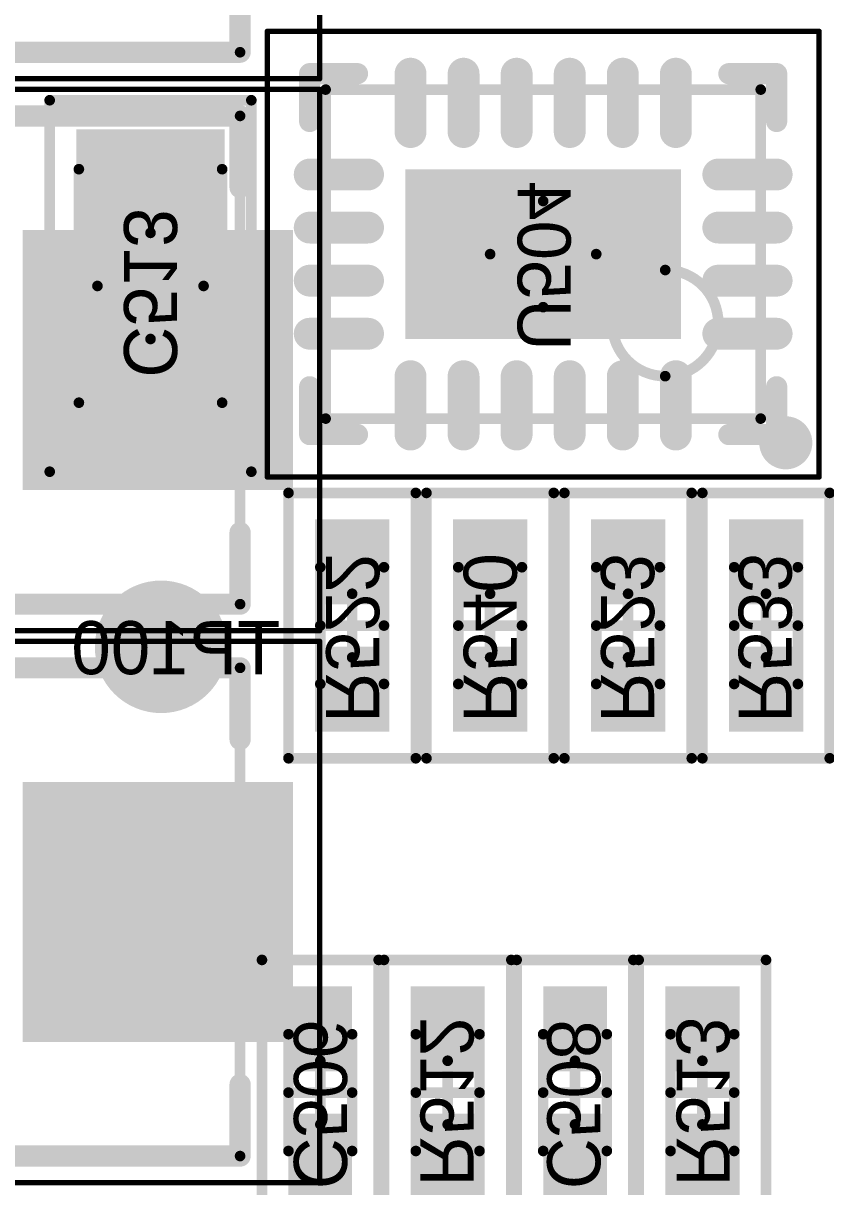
# Model space of a CAD drawing. Header units: millimetres. Extents: x 33.3 to 111.9, y 29.8 to 74.8.
# Drawn here: x 100.17 to 107.73, y 53.31 to 64.27 of the extents above; entities that cross this region are included whole.
import ezdxf

# ---------------------------------------------------------------- set-up
doc = ezdxf.new("R2010")
doc.units = ezdxf.units.MM
for name, color, linetype in [('BottomLayer', 5, 'Continuous'), ('BottomOverlay', 54, 'Continuous'), ('BottomPaste', 16, 'Continuous'), ('Mechanical13', 56, 'Continuous'), ('Mechanical14', 56, 'Continuous'), ('Mechanical15', 56, 'Continuous'), ('Mechanical16', 56, 'Continuous'), ('Mechanical17', 56, 'Continuous'), ('TopLayer', 1, 'Continuous'), ('TopOverlay', 2, 'Continuous'), ('TopPaste', 8, 'Continuous')]:
    doc.layers.add(name, color=color, linetype=linetype)

# ---------------------------------------------------------------- blocks, each defined once
blk = doc.blocks.new('QFN50P300X400X80_HS_21N_B_12')
at = {"layer": 'BottomLayer', "const_width": 0.3}
for points in [[(-0.75, 2.2), (-0.75, 1.65)], [(-0.25, 2.2), (-0.25, 1.65)], [(0.25, 2.2), (0.25, 1.65)], [(0.75, 2.2), (0.75, 1.65)], [(-1.15, 1.25), (-1.7, 1.25)], [(1.7, 1.25), (1.15, 1.25)], [(-1.15, 0.75), (-1.7, 0.75)], [(1.7, 0.75), (1.15, 0.75)], [(-1.15, 0.25), (-1.7, 0.25)], [(1.7, 0.25), (1.15, 0.25)], [(-1.15, -0.25), (-1.7, -0.25)], [(1.7, -0.25), (1.15, -0.25)], [(-1.15, -0.75), (-1.7, -0.75)], [(1.7, -0.75), (1.15, -0.75)], [(-1.15, -1.25), (-1.7, -1.25)], [(1.7, -1.25), (1.15, -1.25)], [(-0.75, -1.65), (-0.75, -2.2)], [(-0.25, -1.65), (-0.25, -2.2)], [(0.25, -1.65), (0.25, -2.2)], [(0.75, -1.65), (0.75, -2.2)]]:
    blk.add_lwpolyline(points, dxfattribs=at)
at = {"layer": 'BottomLayer', "const_width": 0.15}
for points in [[(-0.825, 2.2, 1), (-0.675, 2.2, 1)], [(-0.325, 2.2, 1), (-0.175, 2.2, 1)], [(0.175, 2.2, 1), (0.325, 2.2, 1)], [(0.675, 2.2, 1), (0.825, 2.2, 1)], [(-0.825, 1.65, 1), (-0.675, 1.65, 1)], [(-0.325, 1.65, 1), (-0.175, 1.65, 1)], [(0.175, 1.65, 1), (0.325, 1.65, 1)], [(0.675, 1.65, 1), (0.825, 1.65, 1)], [(-1.775, 1.25, 1), (-1.625, 1.25, 1)], [(-1.225, 1.25, 1), (-1.075, 1.25, 1)], [(1.075, 1.25, 1), (1.225, 1.25, 1)], [(1.625, 1.25, 1), (1.775, 1.25, 1)], [(-1.775, 0.75, 1), (-1.625, 0.75, 1)], [(-1.225, 0.75, 1), (-1.075, 0.75, 1)], [(1.075, 0.75, 1), (1.225, 0.75, 1)], [(1.625, 0.75, 1), (1.775, 0.75, 1)], [(-1.775, 0.25, 1), (-1.625, 0.25, 1)], [(-1.225, 0.25, 1), (-1.075, 0.25, 1)], [(1.075, 0.25, 1), (1.225, 0.25, 1)], [(1.625, 0.25, 1), (1.775, 0.25, 1)], [(-1.775, -0.25, 1), (-1.625, -0.25, 1)], [(-1.225, -0.25, 1), (-1.075, -0.25, 1)], [(1.075, -0.25, 1), (1.225, -0.25, 1)], [(1.625, -0.25, 1), (1.775, -0.25, 1)], [(-1.775, -0.75, 1), (-1.625, -0.75, 1)], [(-1.225, -0.75, 1), (-1.075, -0.75, 1)], [(1.075, -0.75, 1), (1.225, -0.75, 1)], [(1.625, -0.75, 1), (1.775, -0.75, 1)], [(-1.775, -1.25, 1), (-1.625, -1.25, 1)], [(-1.225, -1.25, 1), (-1.075, -1.25, 1)], [(1.075, -1.25, 1), (1.225, -1.25, 1)], [(1.625, -1.25, 1), (1.775, -1.25, 1)], [(-0.825, -1.65, 1), (-0.675, -1.65, 1)], [(-0.325, -1.65, 1), (-0.175, -1.65, 1)], [(0.175, -1.65, 1), (0.325, -1.65, 1)], [(0.675, -1.65, 1), (0.825, -1.65, 1)], [(-0.825, -2.2, 1), (-0.675, -2.2, 1)], [(-0.325, -2.2, 1), (-0.175, -2.2, 1)], [(0.175, -2.2, 1), (0.325, -2.2, 1)], [(0.675, -2.2, 1), (0.825, -2.2, 1)]]:
    blk.add_lwpolyline(points, format="xyb", close=True, dxfattribs=at)
at = {"layer": 'BottomLayer'}
blk.add_solid([(-0.8, -1.3), (0.8, -1.3), (-0.8, 1.3), (0.8, 1.3)], dxfattribs=at)
at = {"layer": 'BottomOverlay', "const_width": 0.2}
for points in [[(-1.7, 2.2), (-1.7, 1.75)], [(-1.7, 2.2), (-1.25, 2.2)], [(1.25, 2.2), (1.7, 2.2)], [(1.7, 2.2), (1.7, 1.75)], [(-1.7, -1.75), (-1.7, -2.2)], [(1.7, -1.75), (1.7, -2.2)], [(-1.7, -2.2), (-1.25, -2.2)], [(1.25, -2.2), (1.7, -2.2)]]:
    blk.add_lwpolyline(points, dxfattribs=at)
at = {"layer": 'BottomOverlay'}
for points, const_width in [([(-1.75, 2.2, 1), (-1.65, 2.2, 1)], 0.1), ([(-1.75, 2.2, 1), (-1.65, 2.2, 1)], 0.1), ([(-1.3, 2.2, 1), (-1.2, 2.2, 1)], 0.1), ([(1.2, 2.2, 1), (1.3, 2.2, 1)], 0.1), ([(1.65, 2.2, 1), (1.75, 2.2, 1)], 0.1), ([(1.65, 2.2, 1), (1.75, 2.2, 1)], 0.1), ([(-1.75, 1.75, 1), (-1.65, 1.75, 1)], 0.1), ([(1.65, 1.75, 1), (1.75, 1.75, 1)], 0.1), ([(-1.75, -1.75, 1), (-1.65, -1.75, 1)], 0.1), ([(1.65, -1.75, 1), (1.75, -1.75, 1)], 0.1), ([(-1.653, -2.286, 1), (-1.903, -2.286, 1)], 0.25), ([(-1.966, -2.286, 1), (-1.841, -2.286, 1)], 0.125), ([(-1.75, -2.2, 1), (-1.65, -2.2, 1)], 0.1), ([(-1.75, -2.2, 1), (-1.65, -2.2, 1)], 0.1), ([(-1.715, -2.286, 1), (-1.59, -2.286, 1)], 0.125), ([(-1.3, -2.2, 1), (-1.2, -2.2, 1)], 0.1), ([(1.2, -2.2, 1), (1.3, -2.2, 1)], 0.1), ([(1.65, -2.2, 1), (1.75, -2.2, 1)], 0.1), ([(1.65, -2.2, 1), (1.75, -2.2, 1)], 0.1)]:
    blk.add_lwpolyline(points, format="xyb", close=True, dxfattribs=dict(at, const_width=const_width))
at = {"layer": 'BottomPaste', "const_width": 0.3}
for points in [[(-0.75, 2.2), (-0.75, 1.65)], [(-0.25, 2.2), (-0.25, 1.65)], [(0.25, 2.2), (0.25, 1.65)], [(0.75, 2.2), (0.75, 1.65)], [(-1.15, 1.25), (-1.7, 1.25)], [(1.7, 1.25), (1.15, 1.25)], [(-1.15, 0.75), (-1.7, 0.75)], [(1.7, 0.75), (1.15, 0.75)], [(-1.15, 0.25), (-1.7, 0.25)], [(1.7, 0.25), (1.15, 0.25)], [(-1.15, -0.25), (-1.7, -0.25)], [(1.7, -0.25), (1.15, -0.25)], [(-1.15, -0.75), (-1.7, -0.75)], [(1.7, -0.75), (1.15, -0.75)], [(-1.15, -1.25), (-1.7, -1.25)], [(1.7, -1.25), (1.15, -1.25)], [(-0.75, -1.65), (-0.75, -2.2)], [(-0.25, -1.65), (-0.25, -2.2)], [(0.25, -1.65), (0.25, -2.2)], [(0.75, -1.65), (0.75, -2.2)]]:
    blk.add_lwpolyline(points, dxfattribs=at)
at = {"layer": 'BottomPaste', "const_width": 0.15}
for points in [[(-0.825, 2.2, 1), (-0.675, 2.2, 1)], [(-0.325, 2.2, 1), (-0.175, 2.2, 1)], [(0.175, 2.2, 1), (0.325, 2.2, 1)], [(0.675, 2.2, 1), (0.825, 2.2, 1)], [(-0.825, 1.65, 1), (-0.675, 1.65, 1)], [(-0.325, 1.65, 1), (-0.175, 1.65, 1)], [(0.175, 1.65, 1), (0.325, 1.65, 1)], [(0.675, 1.65, 1), (0.825, 1.65, 1)], [(-1.775, 1.25, 1), (-1.625, 1.25, 1)], [(-1.225, 1.25, 1), (-1.075, 1.25, 1)], [(1.075, 1.25, 1), (1.225, 1.25, 1)], [(1.625, 1.25, 1), (1.775, 1.25, 1)], [(-1.775, 0.75, 1), (-1.625, 0.75, 1)], [(-1.225, 0.75, 1), (-1.075, 0.75, 1)], [(1.075, 0.75, 1), (1.225, 0.75, 1)], [(1.625, 0.75, 1), (1.775, 0.75, 1)], [(-1.775, 0.25, 1), (-1.625, 0.25, 1)], [(-1.225, 0.25, 1), (-1.075, 0.25, 1)], [(1.075, 0.25, 1), (1.225, 0.25, 1)], [(1.625, 0.25, 1), (1.775, 0.25, 1)], [(-1.775, -0.25, 1), (-1.625, -0.25, 1)], [(-1.225, -0.25, 1), (-1.075, -0.25, 1)], [(1.075, -0.25, 1), (1.225, -0.25, 1)], [(1.625, -0.25, 1), (1.775, -0.25, 1)], [(-1.775, -0.75, 1), (-1.625, -0.75, 1)], [(-1.225, -0.75, 1), (-1.075, -0.75, 1)], [(1.075, -0.75, 1), (1.225, -0.75, 1)], [(1.625, -0.75, 1), (1.775, -0.75, 1)], [(-1.775, -1.25, 1), (-1.625, -1.25, 1)], [(-1.225, -1.25, 1), (-1.075, -1.25, 1)], [(1.075, -1.25, 1), (1.225, -1.25, 1)], [(1.625, -1.25, 1), (1.775, -1.25, 1)], [(-0.825, -1.65, 1), (-0.675, -1.65, 1)], [(-0.325, -1.65, 1), (-0.175, -1.65, 1)], [(0.175, -1.65, 1), (0.325, -1.65, 1)], [(0.675, -1.65, 1), (0.825, -1.65, 1)], [(-0.825, -2.2, 1), (-0.675, -2.2, 1)], [(-0.325, -2.2, 1), (-0.175, -2.2, 1)], [(0.175, -2.2, 1), (0.325, -2.2, 1)], [(0.675, -2.2, 1), (0.825, -2.2, 1)]]:
    blk.add_lwpolyline(points, format="xyb", close=True, dxfattribs=at)
at = {"layer": 'BottomPaste'}
blk.add_solid([(-0.8, -1.3), (0.8, -1.3), (-0.8, 1.3), (0.8, 1.3)], dxfattribs=at)
at = {"layer": 'Mechanical14', "const_width": 0.1}
for points in [[(-1.55, 2.05), (-1.55, -2.05)], [(-1.55, 2.05), (1.55, 2.05)], [(1.55, 2.05), (1.55, -2.05)], [(-1.55, -2.05), (1.55, -2.05)]]:
    blk.add_lwpolyline(points, dxfattribs=at)
at = {"layer": 'Mechanical14'}
for points, const_width in [([(-1.575, 2.05, 1), (-1.525, 2.05, 1)], 0.05), ([(-1.575, 2.05, 1), (-1.525, 2.05, 1)], 0.05), ([(1.525, 2.05, 1), (1.575, 2.05, 1)], 0.05), ([(1.525, 2.05, 1), (1.575, 2.05, 1)], 0.05), ([(-0.15, -1.15, 1), (-1.15, -1.15, 1)], 0.1), ([(-1.175, -1.15, 1), (-1.125, -1.15, 1)], 0.05), ([(-0.175, -1.15, 1), (-0.125, -1.15, 1)], 0.05), ([(-1.575, -2.05, 1), (-1.525, -2.05, 1)], 0.05), ([(-1.575, -2.05, 1), (-1.525, -2.05, 1)], 0.05), ([(1.525, -2.05, 1), (1.575, -2.05, 1)], 0.05), ([(1.525, -2.05, 1), (1.575, -2.05, 1)], 0.05)]:
    blk.add_lwpolyline(points, format="xyb", close=True, dxfattribs=dict(at, const_width=const_width))
at = {"layer": 'Mechanical16'}
for points, const_width in [([(-2.1, 2.6), (-2.1, -2.6)], 0.05), ([(-2.1, 2.6), (2.1, 2.6)], 0.05), ([(2.1, 2.6), (2.1, -2.6)], 0.05), ([(0, 0.5), (0, -0.5)], 0.1), ([(-0.5, 0), (0.5, 0)], 0.1), ([(-2.1, -2.6), (2.1, -2.6)], 0.05)]:
    blk.add_lwpolyline(points, dxfattribs=dict(at, const_width=const_width))
for points, const_width in [([(-2.113, 2.6, 1), (-2.088, 2.6, 1)], 0.025), ([(-2.113, 2.6, 1), (-2.088, 2.6, 1)], 0.025), ([(2.087, 2.6, 1), (2.112, 2.6, 1)], 0.025), ([(2.087, 2.6, 1), (2.112, 2.6, 1)], 0.025), ([(-0.025, 0.5, 1), (0.025, 0.5, 1)], 0.05), ([(-0.525, 0, 1), (-0.475, 0, 1)], 0.05), ([(0.475, 0, 1), (0.525, 0, 1)], 0.05), ([(-0.025, -0.5, 1), (0.025, -0.5, 1)], 0.05), ([(-2.113, -2.6, 1), (-2.088, -2.6, 1)], 0.025), ([(-2.113, -2.6, 1), (-2.088, -2.6, 1)], 0.025), ([(2.087, -2.6, 1), (2.112, -2.6, 1)], 0.025), ([(2.087, -2.6, 1), (2.112, -2.6, 1)], 0.025)]:
    blk.add_lwpolyline(points, format="xyb", close=True, dxfattribs=dict(at, const_width=const_width))
blk = doc.blocks.new('TP_1_25___TOP_B_42')
at = {"layer": 'BottomLayer', "const_width": 0.625}
blk.add_lwpolyline([(-0.312, 0, 1), (0.312, 0, 1)], format="xyb", close=True, dxfattribs=at)
at = {"layer": 'BottomPaste', "const_width": 0.625}
blk.add_lwpolyline([(-0.312, 0, 1), (0.312, 0, 1)], format="xyb", close=True, dxfattribs=at)
blk = doc.blocks.new('RESC0402_1005__N_B_89')
at = {"layer": 'BottomLayer'}
for points in [[(-1, 0.35), (-1, -0.35), (-0.2, 0.35), (-0.2, -0.35)], [(0.2, 0.35), (0.2, -0.35), (1, 0.35), (1, -0.35)]]:
    blk.add_solid(points, dxfattribs=at)
at = {"layer": 'BottomPaste'}
for points in [[(-1, 0.35), (-1, -0.35), (-0.2, 0.35), (-0.2, -0.35)], [(0.2, 0.35), (0.2, -0.35), (1, 0.35), (1, -0.35)]]:
    blk.add_solid(points, dxfattribs=at)
at = {"layer": 'Mechanical14', "const_width": 0.1}
for points in [[(-0.55, 0.3), (0.55, 0.3)], [(-0.55, 0.3), (-0.55, -0.3)], [(0.55, 0.3), (0.55, -0.3)], [(-0.55, -0.3), (0.55, -0.3)]]:
    blk.add_lwpolyline(points, dxfattribs=at)
at = {"layer": 'Mechanical14', "const_width": 0.05}
for points in [[(-0.575, 0.3, 1), (-0.525, 0.3, 1)], [(-0.575, 0.3, 1), (-0.525, 0.3, 1)], [(0.525, 0.3, 1), (0.575, 0.3, 1)], [(0.525, 0.3, 1), (0.575, 0.3, 1)], [(-0.575, -0.3, 1), (-0.525, -0.3, 1)], [(-0.575, -0.3, 1), (-0.525, -0.3, 1)], [(0.525, -0.3, 1), (0.575, -0.3, 1)], [(0.525, -0.3, 1), (0.575, -0.3, 1)]]:
    blk.add_lwpolyline(points, format="xyb", close=True, dxfattribs=at)
at = {"layer": 'Mechanical16', "const_width": 0.1}
for points in [[(-1.25, 0.6), (1.25, 0.6)], [(-1.25, 0.6), (-1.25, -0.6)], [(1.25, 0.6), (1.25, -0.6)], [(-1.25, -0.6), (1.25, -0.6)]]:
    blk.add_lwpolyline(points, dxfattribs=at)
at = {"layer": 'Mechanical16', "const_width": 0.05}
for points in [[(-1.275, 0.6, 1), (-1.225, 0.6, 1)], [(-1.275, 0.6, 1), (-1.225, 0.6, 1)], [(1.225, 0.6, 1), (1.275, 0.6, 1)], [(1.225, 0.6, 1), (1.275, 0.6, 1)], [(-1.275, -0.6, 1), (-1.225, -0.6, 1)], [(-1.275, -0.6, 1), (-1.225, -0.6, 1)], [(1.225, -0.6, 1), (1.275, -0.6, 1)], [(1.225, -0.6, 1), (1.275, -0.6, 1)]]:
    blk.add_lwpolyline(points, format="xyb", close=True, dxfattribs=at)
at = {"layer": 'Mechanical17', "const_width": 0.1}
for points in [[(0, 0.3), (0, -0.3)], [(-0.3, 0), (0.3, 0)]]:
    blk.add_lwpolyline(points, dxfattribs=at)
at = {"layer": 'Mechanical17', "const_width": 0.05}
for points in [[(-0.025, 0.3, 1), (0.025, 0.3, 1)], [(-0.325, 0, 1), (-0.275, 0, 1)], [(0.275, 0, 1), (0.325, 0, 1)], [(-0.025, -0.3, 1), (0.025, -0.3, 1)]]:
    blk.add_lwpolyline(points, format="xyb", close=True, dxfattribs=at)
blk = doc.blocks.new('RESC0402_1005__N_B_96')
at = {"layer": 'BottomLayer'}
for points in [[(-1, 0.35), (-1, -0.35), (-0.2, 0.35), (-0.2, -0.35)], [(0.2, 0.35), (0.2, -0.35), (1, 0.35), (1, -0.35)]]:
    blk.add_solid(points, dxfattribs=at)
at = {"layer": 'BottomPaste'}
for points in [[(-1, 0.35), (-1, -0.35), (-0.2, 0.35), (-0.2, -0.35)], [(0.2, 0.35), (0.2, -0.35), (1, 0.35), (1, -0.35)]]:
    blk.add_solid(points, dxfattribs=at)
at = {"layer": 'Mechanical14', "const_width": 0.1}
for points in [[(0.55, 0.3), (-0.55, 0.3)], [(-0.55, -0.3), (-0.55, 0.3)], [(0.55, -0.3), (0.55, 0.3)], [(0.55, -0.3), (-0.55, -0.3)]]:
    blk.add_lwpolyline(points, dxfattribs=at)
at = {"layer": 'Mechanical14', "const_width": 0.05}
for points in [[(-0.575, 0.3, 1), (-0.525, 0.3, 1)], [(-0.575, 0.3, 1), (-0.525, 0.3, 1)], [(0.525, 0.3, 1), (0.575, 0.3, 1)], [(0.525, 0.3, 1), (0.575, 0.3, 1)], [(-0.575, -0.3, 1), (-0.525, -0.3, 1)], [(-0.575, -0.3, 1), (-0.525, -0.3, 1)], [(0.525, -0.3, 1), (0.575, -0.3, 1)], [(0.525, -0.3, 1), (0.575, -0.3, 1)]]:
    blk.add_lwpolyline(points, format="xyb", close=True, dxfattribs=at)
at = {"layer": 'Mechanical16', "const_width": 0.1}
for points in [[(1.25, 0.6), (-1.25, 0.6)], [(-1.25, -0.6), (-1.25, 0.6)], [(1.25, -0.6), (1.25, 0.6)], [(1.25, -0.6), (-1.25, -0.6)]]:
    blk.add_lwpolyline(points, dxfattribs=at)
at = {"layer": 'Mechanical16', "const_width": 0.05}
for points in [[(-1.275, 0.6, 1), (-1.225, 0.6, 1)], [(-1.275, 0.6, 1), (-1.225, 0.6, 1)], [(1.225, 0.6, 1), (1.275, 0.6, 1)], [(1.225, 0.6, 1), (1.275, 0.6, 1)], [(-1.275, -0.6, 1), (-1.225, -0.6, 1)], [(-1.275, -0.6, 1), (-1.225, -0.6, 1)], [(1.225, -0.6, 1), (1.275, -0.6, 1)], [(1.225, -0.6, 1), (1.275, -0.6, 1)]]:
    blk.add_lwpolyline(points, format="xyb", close=True, dxfattribs=at)
at = {"layer": 'Mechanical17', "const_width": 0.1}
for points in [[(0, -0.3), (0, 0.3)], [(0.3, 0), (-0.3, 0)]]:
    blk.add_lwpolyline(points, dxfattribs=at)
at = {"layer": 'Mechanical17', "const_width": 0.05}
for points in [[(-0.025, 0.3, 1), (0.025, 0.3, 1)], [(-0.325, 0, 1), (-0.275, 0, 1)], [(0.275, 0, 1), (0.325, 0, 1)], [(-0.025, -0.3, 1), (0.025, -0.3, 1)]]:
    blk.add_lwpolyline(points, format="xyb", close=True, dxfattribs=at)
blk = doc.blocks.new('RESC0402_1005__N_B_106')
at = {"layer": 'BottomLayer'}
for points in [[(-1, 0.35), (-1, -0.35), (-0.2, 0.35), (-0.2, -0.35)], [(0.2, 0.35), (0.2, -0.35), (1, 0.35), (1, -0.35)]]:
    blk.add_solid(points, dxfattribs=at)
at = {"layer": 'BottomPaste'}
for points in [[(-1, 0.35), (-1, -0.35), (-0.2, 0.35), (-0.2, -0.35)], [(0.2, 0.35), (0.2, -0.35), (1, 0.35), (1, -0.35)]]:
    blk.add_solid(points, dxfattribs=at)
at = {"layer": 'Mechanical14', "const_width": 0.1}
for points in [[(0.55, 0.3), (-0.55, 0.3)], [(-0.55, -0.3), (-0.55, 0.3)], [(0.55, -0.3), (0.55, 0.3)], [(0.55, -0.3), (-0.55, -0.3)]]:
    blk.add_lwpolyline(points, dxfattribs=at)
at = {"layer": 'Mechanical14', "const_width": 0.05}
for points in [[(-0.575, 0.3, 1), (-0.525, 0.3, 1)], [(-0.575, 0.3, 1), (-0.525, 0.3, 1)], [(0.525, 0.3, 1), (0.575, 0.3, 1)], [(0.525, 0.3, 1), (0.575, 0.3, 1)], [(-0.575, -0.3, 1), (-0.525, -0.3, 1)], [(-0.575, -0.3, 1), (-0.525, -0.3, 1)], [(0.525, -0.3, 1), (0.575, -0.3, 1)], [(0.525, -0.3, 1), (0.575, -0.3, 1)]]:
    blk.add_lwpolyline(points, format="xyb", close=True, dxfattribs=at)
at = {"layer": 'Mechanical16', "const_width": 0.1}
for points in [[(1.25, 0.6), (-1.25, 0.6)], [(-1.25, -0.6), (-1.25, 0.6)], [(1.25, -0.6), (1.25, 0.6)], [(1.25, -0.6), (-1.25, -0.6)]]:
    blk.add_lwpolyline(points, dxfattribs=at)
at = {"layer": 'Mechanical16', "const_width": 0.05}
for points in [[(-1.275, 0.6, 1), (-1.225, 0.6, 1)], [(-1.275, 0.6, 1), (-1.225, 0.6, 1)], [(1.225, 0.6, 1), (1.275, 0.6, 1)], [(1.225, 0.6, 1), (1.275, 0.6, 1)], [(-1.275, -0.6, 1), (-1.225, -0.6, 1)], [(-1.275, -0.6, 1), (-1.225, -0.6, 1)], [(1.225, -0.6, 1), (1.275, -0.6, 1)], [(1.225, -0.6, 1), (1.275, -0.6, 1)]]:
    blk.add_lwpolyline(points, format="xyb", close=True, dxfattribs=at)
at = {"layer": 'Mechanical17', "const_width": 0.1}
for points in [[(0, -0.3), (0, 0.3)], [(0.3, 0), (-0.3, 0)]]:
    blk.add_lwpolyline(points, dxfattribs=at)
at = {"layer": 'Mechanical17', "const_width": 0.05}
for points in [[(-0.025, 0.3, 1), (0.025, 0.3, 1)], [(-0.325, 0, 1), (-0.275, 0, 1)], [(0.275, 0, 1), (0.325, 0, 1)], [(-0.025, -0.3, 1), (0.025, -0.3, 1)]]:
    blk.add_lwpolyline(points, format="xyb", close=True, dxfattribs=at)
blk = doc.blocks.new('RESC0402_1005__N_B_107')
at = {"layer": 'BottomLayer'}
for points in [[(-1, 0.35), (-1, -0.35), (-0.2, 0.35), (-0.2, -0.35)], [(0.2, 0.35), (0.2, -0.35), (1, 0.35), (1, -0.35)]]:
    blk.add_solid(points, dxfattribs=at)
at = {"layer": 'BottomPaste'}
for points in [[(-1, 0.35), (-1, -0.35), (-0.2, 0.35), (-0.2, -0.35)], [(0.2, 0.35), (0.2, -0.35), (1, 0.35), (1, -0.35)]]:
    blk.add_solid(points, dxfattribs=at)
at = {"layer": 'Mechanical14', "const_width": 0.1}
for points in [[(0.55, 0.3), (-0.55, 0.3)], [(-0.55, -0.3), (-0.55, 0.3)], [(0.55, -0.3), (0.55, 0.3)], [(0.55, -0.3), (-0.55, -0.3)]]:
    blk.add_lwpolyline(points, dxfattribs=at)
at = {"layer": 'Mechanical14', "const_width": 0.05}
for points in [[(-0.575, 0.3, 1), (-0.525, 0.3, 1)], [(-0.575, 0.3, 1), (-0.525, 0.3, 1)], [(0.525, 0.3, 1), (0.575, 0.3, 1)], [(0.525, 0.3, 1), (0.575, 0.3, 1)], [(-0.575, -0.3, 1), (-0.525, -0.3, 1)], [(-0.575, -0.3, 1), (-0.525, -0.3, 1)], [(0.525, -0.3, 1), (0.575, -0.3, 1)], [(0.525, -0.3, 1), (0.575, -0.3, 1)]]:
    blk.add_lwpolyline(points, format="xyb", close=True, dxfattribs=at)
at = {"layer": 'Mechanical16', "const_width": 0.1}
for points in [[(1.25, 0.6), (-1.25, 0.6)], [(-1.25, -0.6), (-1.25, 0.6)], [(1.25, -0.6), (1.25, 0.6)], [(1.25, -0.6), (-1.25, -0.6)]]:
    blk.add_lwpolyline(points, dxfattribs=at)
at = {"layer": 'Mechanical16', "const_width": 0.05}
for points in [[(-1.275, 0.6, 1), (-1.225, 0.6, 1)], [(-1.275, 0.6, 1), (-1.225, 0.6, 1)], [(1.225, 0.6, 1), (1.275, 0.6, 1)], [(1.225, 0.6, 1), (1.275, 0.6, 1)], [(-1.275, -0.6, 1), (-1.225, -0.6, 1)], [(-1.275, -0.6, 1), (-1.225, -0.6, 1)], [(1.225, -0.6, 1), (1.275, -0.6, 1)], [(1.225, -0.6, 1), (1.275, -0.6, 1)]]:
    blk.add_lwpolyline(points, format="xyb", close=True, dxfattribs=at)
at = {"layer": 'Mechanical17', "const_width": 0.1}
for points in [[(0, -0.3), (0, 0.3)], [(0.3, 0), (-0.3, 0)]]:
    blk.add_lwpolyline(points, dxfattribs=at)
at = {"layer": 'Mechanical17', "const_width": 0.05}
for points in [[(-0.025, 0.3, 1), (0.025, 0.3, 1)], [(-0.325, 0, 1), (-0.275, 0, 1)], [(0.275, 0, 1), (0.325, 0, 1)], [(-0.025, -0.3, 1), (0.025, -0.3, 1)]]:
    blk.add_lwpolyline(points, format="xyb", close=True, dxfattribs=at)
blk = doc.blocks.new('RESC0402_1005__N_B_116')
at = {"layer": 'BottomLayer'}
for points in [[(-1, 0.35), (-1, -0.35), (-0.2, 0.35), (-0.2, -0.35)], [(0.2, 0.35), (0.2, -0.35), (1, 0.35), (1, -0.35)]]:
    blk.add_solid(points, dxfattribs=at)
at = {"layer": 'BottomPaste'}
for points in [[(-1, 0.35), (-1, -0.35), (-0.2, 0.35), (-0.2, -0.35)], [(0.2, 0.35), (0.2, -0.35), (1, 0.35), (1, -0.35)]]:
    blk.add_solid(points, dxfattribs=at)
at = {"layer": 'Mechanical14', "const_width": 0.1}
for points in [[(-0.55, 0.3), (0.55, 0.3)], [(-0.55, 0.3), (-0.55, -0.3)], [(0.55, 0.3), (0.55, -0.3)], [(-0.55, -0.3), (0.55, -0.3)]]:
    blk.add_lwpolyline(points, dxfattribs=at)
at = {"layer": 'Mechanical14', "const_width": 0.05}
for points in [[(-0.575, 0.3, 1), (-0.525, 0.3, 1)], [(-0.575, 0.3, 1), (-0.525, 0.3, 1)], [(0.525, 0.3, 1), (0.575, 0.3, 1)], [(0.525, 0.3, 1), (0.575, 0.3, 1)], [(-0.575, -0.3, 1), (-0.525, -0.3, 1)], [(-0.575, -0.3, 1), (-0.525, -0.3, 1)], [(0.525, -0.3, 1), (0.575, -0.3, 1)], [(0.525, -0.3, 1), (0.575, -0.3, 1)]]:
    blk.add_lwpolyline(points, format="xyb", close=True, dxfattribs=at)
at = {"layer": 'Mechanical16', "const_width": 0.1}
for points in [[(-1.25, 0.6), (1.25, 0.6)], [(-1.25, 0.6), (-1.25, -0.6)], [(1.25, 0.6), (1.25, -0.6)], [(-1.25, -0.6), (1.25, -0.6)]]:
    blk.add_lwpolyline(points, dxfattribs=at)
at = {"layer": 'Mechanical16', "const_width": 0.05}
for points in [[(-1.275, 0.6, 1), (-1.225, 0.6, 1)], [(-1.275, 0.6, 1), (-1.225, 0.6, 1)], [(1.225, 0.6, 1), (1.275, 0.6, 1)], [(1.225, 0.6, 1), (1.275, 0.6, 1)], [(-1.275, -0.6, 1), (-1.225, -0.6, 1)], [(-1.275, -0.6, 1), (-1.225, -0.6, 1)], [(1.225, -0.6, 1), (1.275, -0.6, 1)], [(1.225, -0.6, 1), (1.275, -0.6, 1)]]:
    blk.add_lwpolyline(points, format="xyb", close=True, dxfattribs=at)
at = {"layer": 'Mechanical17', "const_width": 0.1}
for points in [[(0, 0.3), (0, -0.3)], [(-0.3, 0), (0.3, 0)]]:
    blk.add_lwpolyline(points, dxfattribs=at)
at = {"layer": 'Mechanical17', "const_width": 0.05}
for points in [[(-0.025, 0.3, 1), (0.025, 0.3, 1)], [(-0.325, 0, 1), (-0.275, 0, 1)], [(0.275, 0, 1), (0.325, 0, 1)], [(-0.025, -0.3, 1), (0.025, -0.3, 1)]]:
    blk.add_lwpolyline(points, format="xyb", close=True, dxfattribs=at)
blk = doc.blocks.new('RESC0402_1005__N_B_117')
at = {"layer": 'BottomLayer'}
for points in [[(-1, 0.35), (-1, -0.35), (-0.2, 0.35), (-0.2, -0.35)], [(0.2, 0.35), (0.2, -0.35), (1, 0.35), (1, -0.35)]]:
    blk.add_solid(points, dxfattribs=at)
at = {"layer": 'BottomPaste'}
for points in [[(-1, 0.35), (-1, -0.35), (-0.2, 0.35), (-0.2, -0.35)], [(0.2, 0.35), (0.2, -0.35), (1, 0.35), (1, -0.35)]]:
    blk.add_solid(points, dxfattribs=at)
at = {"layer": 'Mechanical14', "const_width": 0.1}
for points in [[(0.55, 0.3), (-0.55, 0.3)], [(-0.55, -0.3), (-0.55, 0.3)], [(0.55, -0.3), (0.55, 0.3)], [(0.55, -0.3), (-0.55, -0.3)]]:
    blk.add_lwpolyline(points, dxfattribs=at)
at = {"layer": 'Mechanical14', "const_width": 0.05}
for points in [[(-0.575, 0.3, 1), (-0.525, 0.3, 1)], [(-0.575, 0.3, 1), (-0.525, 0.3, 1)], [(0.525, 0.3, 1), (0.575, 0.3, 1)], [(0.525, 0.3, 1), (0.575, 0.3, 1)], [(-0.575, -0.3, 1), (-0.525, -0.3, 1)], [(-0.575, -0.3, 1), (-0.525, -0.3, 1)], [(0.525, -0.3, 1), (0.575, -0.3, 1)], [(0.525, -0.3, 1), (0.575, -0.3, 1)]]:
    blk.add_lwpolyline(points, format="xyb", close=True, dxfattribs=at)
at = {"layer": 'Mechanical16', "const_width": 0.1}
for points in [[(1.25, 0.6), (-1.25, 0.6)], [(-1.25, -0.6), (-1.25, 0.6)], [(1.25, -0.6), (1.25, 0.6)], [(1.25, -0.6), (-1.25, -0.6)]]:
    blk.add_lwpolyline(points, dxfattribs=at)
at = {"layer": 'Mechanical16', "const_width": 0.05}
for points in [[(-1.275, 0.6, 1), (-1.225, 0.6, 1)], [(-1.275, 0.6, 1), (-1.225, 0.6, 1)], [(1.225, 0.6, 1), (1.275, 0.6, 1)], [(1.225, 0.6, 1), (1.275, 0.6, 1)], [(-1.275, -0.6, 1), (-1.225, -0.6, 1)], [(-1.275, -0.6, 1), (-1.225, -0.6, 1)], [(1.225, -0.6, 1), (1.275, -0.6, 1)], [(1.225, -0.6, 1), (1.275, -0.6, 1)]]:
    blk.add_lwpolyline(points, format="xyb", close=True, dxfattribs=at)
at = {"layer": 'Mechanical17', "const_width": 0.1}
for points in [[(0, -0.3), (0, 0.3)], [(0.3, 0), (-0.3, 0)]]:
    blk.add_lwpolyline(points, dxfattribs=at)
at = {"layer": 'Mechanical17', "const_width": 0.05}
for points in [[(-0.025, 0.3, 1), (0.025, 0.3, 1)], [(-0.325, 0, 1), (-0.275, 0, 1)], [(0.275, 0, 1), (0.325, 0, 1)], [(-0.025, -0.3, 1), (0.025, -0.3, 1)]]:
    blk.add_lwpolyline(points, format="xyb", close=True, dxfattribs=at)
blk = doc.blocks.new('CAPMP7343X31N_254')
at = {"layer": 'Mechanical13', "const_width": 0.1}
for points in [[(3.8, 2.3), (-3.8, 2.3)], [(-3.8, 2.3), (-3.8, -2.3)], [(3.8, 2.3), (3.8, -2.3)], [(3.8, -2.3), (-3.8, -2.3)]]:
    blk.add_lwpolyline(points, dxfattribs=at)
at = {"layer": 'Mechanical13', "const_width": 0.05}
for points in [[(-3.825, 2.3, 1), (-3.775, 2.3, 1)], [(-3.825, 2.3, 1), (-3.775, 2.3, 1)], [(3.775, 2.3, 1), (3.825, 2.3, 1)], [(3.775, 2.3, 1), (3.825, 2.3, 1)], [(-3.825, -2.3, 1), (-3.775, -2.3, 1)], [(-3.825, -2.3, 1), (-3.775, -2.3, 1)], [(3.775, -2.3, 1), (3.825, -2.3, 1)], [(3.775, -2.3, 1), (3.825, -2.3, 1)]]:
    blk.add_lwpolyline(points, format="xyb", close=True, dxfattribs=at)
at = {"layer": 'Mechanical13'}
blk.add_solid([(2.778, -2.3), (3.8, -2.3), (2.778, 2.3), (3.8, 2.3)], dxfattribs=at)
at = {"layer": 'Mechanical15'}
for points, const_width in [([(4.55, 2.55), (-4.55, 2.55)], 0.05), ([(-4.55, 2.55), (-4.55, -2.55)], 0.05), ([(4.55, 2.55), (4.55, -2.55)], 0.05), ([(0, 0.5), (0, -0.5)], 0.1), ([(0.5, 0), (-0.5, 0)], 0.1), ([(4.55, -2.55), (-4.55, -2.55)], 0.05)]:
    blk.add_lwpolyline(points, dxfattribs=dict(at, const_width=const_width))
for points, const_width in [([(-4.563, 2.55, 1), (-4.538, 2.55, 1)], 0.025), ([(-4.563, 2.55, 1), (-4.538, 2.55, 1)], 0.025), ([(4.537, 2.55, 1), (4.562, 2.55, 1)], 0.025), ([(4.537, 2.55, 1), (4.562, 2.55, 1)], 0.025), ([(-0.025, 0.5, 1), (0.025, 0.5, 1)], 0.05), ([(-0.525, 0, 1), (-0.475, 0, 1)], 0.05), ([(0.475, 0, 1), (0.525, 0, 1)], 0.05), ([(-0.025, -0.5, 1), (0.025, -0.5, 1)], 0.05), ([(-4.563, -2.55, 1), (-4.538, -2.55, 1)], 0.025), ([(-4.563, -2.55, 1), (-4.538, -2.55, 1)], 0.025), ([(4.537, -2.55, 1), (4.562, -2.55, 1)], 0.025), ([(4.537, -2.55, 1), (4.562, -2.55, 1)], 0.025)]:
    blk.add_lwpolyline(points, format="xyb", close=True, dxfattribs=dict(at, const_width=const_width))
at = {"layer": 'TopLayer'}
for points in [[(-1.75, -1.225), (-1.75, 1.225), (-4.3, -1.225), (-4.3, 1.225)], [(4.3, -1.225), (4.3, 1.225), (1.75, -1.225), (1.75, 1.225)]]:
    blk.add_solid(points, dxfattribs=at)
at = {"layer": 'TopOverlay', "const_width": 0.2}
for points in [[(-3.8, 2.3), (-3.8, 1.625)], [(3.8, 2.3), (-3.8, 2.3)], [(3.8, 2.3), (3.8, 1.625)], [(-3.8, -1.625), (-3.8, -2.3)], [(3.8, -1.625), (3.8, -2.3)], [(3.8, -2.3), (-3.8, -2.3)]]:
    blk.add_lwpolyline(points, dxfattribs=at)
at = {"layer": 'TopOverlay'}
for points, const_width in [([(-3.85, 2.3, 1), (-3.75, 2.3, 1)], 0.1), ([(-3.85, 2.3, 1), (-3.75, 2.3, 1)], 0.1), ([(3.75, 2.3, 1), (3.85, 2.3, 1)], 0.1), ([(3.75, 2.3, 1), (3.85, 2.3, 1)], 0.1), ([(4.575, 1.775, 1), (4.325, 1.775, 1)], 0.25), ([(4.262, 1.775, 1), (4.387, 1.775, 1)], 0.125), ([(4.513, 1.775, 1), (4.637, 1.775, 1)], 0.125), ([(-3.85, 1.625, 1), (-3.75, 1.625, 1)], 0.1), ([(3.75, 1.625, 1), (3.85, 1.625, 1)], 0.1), ([(-3.85, -1.625, 1), (-3.75, -1.625, 1)], 0.1), ([(3.75, -1.625, 1), (3.85, -1.625, 1)], 0.1), ([(-3.85, -2.3, 1), (-3.75, -2.3, 1)], 0.1), ([(-3.85, -2.3, 1), (-3.75, -2.3, 1)], 0.1), ([(3.75, -2.3, 1), (3.85, -2.3, 1)], 0.1), ([(3.75, -2.3, 1), (3.85, -2.3, 1)], 0.1)]:
    blk.add_lwpolyline(points, format="xyb", close=True, dxfattribs=dict(at, const_width=const_width))
at = {"layer": 'TopPaste'}
for points in [[(-1.75, -1.225), (-1.75, 1.225), (-4.3, -1.225), (-4.3, 1.225)], [(4.3, -1.225), (4.3, 1.225), (1.75, -1.225), (1.75, 1.225)]]:
    blk.add_solid(points, dxfattribs=at)
blk = doc.blocks.new('CAPMP7343X31N_258')
at = {"layer": 'Mechanical13', "const_width": 0.1}
for points in [[(3.8, 2.3), (-3.8, 2.3)], [(-3.8, 2.3), (-3.8, -2.3)], [(3.8, 2.3), (3.8, -2.3)], [(3.8, -2.3), (-3.8, -2.3)]]:
    blk.add_lwpolyline(points, dxfattribs=at)
at = {"layer": 'Mechanical13', "const_width": 0.05}
for points in [[(-3.825, 2.3, 1), (-3.775, 2.3, 1)], [(-3.825, 2.3, 1), (-3.775, 2.3, 1)], [(3.775, 2.3, 1), (3.825, 2.3, 1)], [(3.775, 2.3, 1), (3.825, 2.3, 1)], [(-3.825, -2.3, 1), (-3.775, -2.3, 1)], [(-3.825, -2.3, 1), (-3.775, -2.3, 1)], [(3.775, -2.3, 1), (3.825, -2.3, 1)], [(3.775, -2.3, 1), (3.825, -2.3, 1)]]:
    blk.add_lwpolyline(points, format="xyb", close=True, dxfattribs=at)
at = {"layer": 'Mechanical13'}
blk.add_solid([(2.778, -2.3), (3.8, -2.3), (2.778, 2.3), (3.8, 2.3)], dxfattribs=at)
at = {"layer": 'Mechanical15'}
for points, const_width in [([(4.55, 2.55), (-4.55, 2.55)], 0.05), ([(-4.55, 2.55), (-4.55, -2.55)], 0.05), ([(4.55, 2.55), (4.55, -2.55)], 0.05), ([(0, 0.5), (0, -0.5)], 0.1), ([(0.5, 0), (-0.5, 0)], 0.1), ([(4.55, -2.55), (-4.55, -2.55)], 0.05)]:
    blk.add_lwpolyline(points, dxfattribs=dict(at, const_width=const_width))
for points, const_width in [([(-4.563, 2.55, 1), (-4.538, 2.55, 1)], 0.025), ([(-4.563, 2.55, 1), (-4.538, 2.55, 1)], 0.025), ([(4.537, 2.55, 1), (4.562, 2.55, 1)], 0.025), ([(4.537, 2.55, 1), (4.562, 2.55, 1)], 0.025), ([(-0.025, 0.5, 1), (0.025, 0.5, 1)], 0.05), ([(-0.525, 0, 1), (-0.475, 0, 1)], 0.05), ([(0.475, 0, 1), (0.525, 0, 1)], 0.05), ([(-0.025, -0.5, 1), (0.025, -0.5, 1)], 0.05), ([(-4.563, -2.55, 1), (-4.538, -2.55, 1)], 0.025), ([(-4.563, -2.55, 1), (-4.538, -2.55, 1)], 0.025), ([(4.537, -2.55, 1), (4.562, -2.55, 1)], 0.025), ([(4.537, -2.55, 1), (4.562, -2.55, 1)], 0.025)]:
    blk.add_lwpolyline(points, format="xyb", close=True, dxfattribs=dict(at, const_width=const_width))
at = {"layer": 'TopLayer'}
for points in [[(-1.75, -1.225), (-1.75, 1.225), (-4.3, -1.225), (-4.3, 1.225)], [(4.3, -1.225), (4.3, 1.225), (1.75, -1.225), (1.75, 1.225)]]:
    blk.add_solid(points, dxfattribs=at)
at = {"layer": 'TopOverlay', "const_width": 0.2}
for points in [[(-3.8, 2.3), (-3.8, 1.625)], [(3.8, 2.3), (-3.8, 2.3)], [(3.8, 2.3), (3.8, 1.625)], [(-3.8, -1.625), (-3.8, -2.3)], [(3.8, -1.625), (3.8, -2.3)], [(3.8, -2.3), (-3.8, -2.3)]]:
    blk.add_lwpolyline(points, dxfattribs=at)
at = {"layer": 'TopOverlay'}
for points, const_width in [([(-3.85, 2.3, 1), (-3.75, 2.3, 1)], 0.1), ([(-3.85, 2.3, 1), (-3.75, 2.3, 1)], 0.1), ([(3.75, 2.3, 1), (3.85, 2.3, 1)], 0.1), ([(3.75, 2.3, 1), (3.85, 2.3, 1)], 0.1), ([(4.575, 1.775, 1), (4.325, 1.775, 1)], 0.25), ([(4.262, 1.775, 1), (4.387, 1.775, 1)], 0.125), ([(4.513, 1.775, 1), (4.637, 1.775, 1)], 0.125), ([(-3.85, 1.625, 1), (-3.75, 1.625, 1)], 0.1), ([(3.75, 1.625, 1), (3.85, 1.625, 1)], 0.1), ([(-3.85, -1.625, 1), (-3.75, -1.625, 1)], 0.1), ([(3.75, -1.625, 1), (3.85, -1.625, 1)], 0.1), ([(-3.85, -2.3, 1), (-3.75, -2.3, 1)], 0.1), ([(-3.85, -2.3, 1), (-3.75, -2.3, 1)], 0.1), ([(3.75, -2.3, 1), (3.85, -2.3, 1)], 0.1), ([(3.75, -2.3, 1), (3.85, -2.3, 1)], 0.1)]:
    blk.add_lwpolyline(points, format="xyb", close=True, dxfattribs=dict(at, const_width=const_width))
at = {"layer": 'TopPaste'}
for points in [[(-1.75, -1.225), (-1.75, 1.225), (-4.3, -1.225), (-4.3, 1.225)], [(4.3, -1.225), (4.3, 1.225), (1.75, -1.225), (1.75, 1.225)]]:
    blk.add_solid(points, dxfattribs=at)
blk = doc.blocks.new('CAPMP7343X31N_259')
at = {"layer": 'Mechanical13', "const_width": 0.1}
for points in [[(3.8, 2.3), (-3.8, 2.3)], [(-3.8, 2.3), (-3.8, -2.3)], [(3.8, 2.3), (3.8, -2.3)], [(3.8, -2.3), (-3.8, -2.3)]]:
    blk.add_lwpolyline(points, dxfattribs=at)
at = {"layer": 'Mechanical13', "const_width": 0.05}
for points in [[(-3.825, 2.3, 1), (-3.775, 2.3, 1)], [(-3.825, 2.3, 1), (-3.775, 2.3, 1)], [(3.775, 2.3, 1), (3.825, 2.3, 1)], [(3.775, 2.3, 1), (3.825, 2.3, 1)], [(-3.825, -2.3, 1), (-3.775, -2.3, 1)], [(-3.825, -2.3, 1), (-3.775, -2.3, 1)], [(3.775, -2.3, 1), (3.825, -2.3, 1)], [(3.775, -2.3, 1), (3.825, -2.3, 1)]]:
    blk.add_lwpolyline(points, format="xyb", close=True, dxfattribs=at)
at = {"layer": 'Mechanical13'}
blk.add_solid([(2.778, -2.3), (3.8, -2.3), (2.778, 2.3), (3.8, 2.3)], dxfattribs=at)
at = {"layer": 'Mechanical15'}
for points, const_width in [([(4.55, 2.55), (-4.55, 2.55)], 0.05), ([(-4.55, 2.55), (-4.55, -2.55)], 0.05), ([(4.55, 2.55), (4.55, -2.55)], 0.05), ([(0, 0.5), (0, -0.5)], 0.1), ([(0.5, 0), (-0.5, 0)], 0.1), ([(4.55, -2.55), (-4.55, -2.55)], 0.05)]:
    blk.add_lwpolyline(points, dxfattribs=dict(at, const_width=const_width))
for points, const_width in [([(-4.563, 2.55, 1), (-4.538, 2.55, 1)], 0.025), ([(-4.563, 2.55, 1), (-4.538, 2.55, 1)], 0.025), ([(4.537, 2.55, 1), (4.562, 2.55, 1)], 0.025), ([(4.537, 2.55, 1), (4.562, 2.55, 1)], 0.025), ([(-0.025, 0.5, 1), (0.025, 0.5, 1)], 0.05), ([(-0.525, 0, 1), (-0.475, 0, 1)], 0.05), ([(0.475, 0, 1), (0.525, 0, 1)], 0.05), ([(-0.025, -0.5, 1), (0.025, -0.5, 1)], 0.05), ([(-4.563, -2.55, 1), (-4.538, -2.55, 1)], 0.025), ([(-4.563, -2.55, 1), (-4.538, -2.55, 1)], 0.025), ([(4.537, -2.55, 1), (4.562, -2.55, 1)], 0.025), ([(4.537, -2.55, 1), (4.562, -2.55, 1)], 0.025)]:
    blk.add_lwpolyline(points, format="xyb", close=True, dxfattribs=dict(at, const_width=const_width))
at = {"layer": 'TopLayer'}
for points in [[(-1.75, -1.225), (-1.75, 1.225), (-4.3, -1.225), (-4.3, 1.225)], [(4.3, -1.225), (4.3, 1.225), (1.75, -1.225), (1.75, 1.225)]]:
    blk.add_solid(points, dxfattribs=at)
at = {"layer": 'TopOverlay', "const_width": 0.2}
for points in [[(-3.8, 2.3), (-3.8, 1.625)], [(3.8, 2.3), (-3.8, 2.3)], [(3.8, 2.3), (3.8, 1.625)], [(-3.8, -1.625), (-3.8, -2.3)], [(3.8, -1.625), (3.8, -2.3)], [(3.8, -2.3), (-3.8, -2.3)]]:
    blk.add_lwpolyline(points, dxfattribs=at)
at = {"layer": 'TopOverlay'}
for points, const_width in [([(-3.85, 2.3, 1), (-3.75, 2.3, 1)], 0.1), ([(-3.85, 2.3, 1), (-3.75, 2.3, 1)], 0.1), ([(3.75, 2.3, 1), (3.85, 2.3, 1)], 0.1), ([(3.75, 2.3, 1), (3.85, 2.3, 1)], 0.1), ([(4.575, 1.775, 1), (4.325, 1.775, 1)], 0.25), ([(4.262, 1.775, 1), (4.387, 1.775, 1)], 0.125), ([(4.513, 1.775, 1), (4.637, 1.775, 1)], 0.125), ([(-3.85, 1.625, 1), (-3.75, 1.625, 1)], 0.1), ([(3.75, 1.625, 1), (3.85, 1.625, 1)], 0.1), ([(-3.85, -1.625, 1), (-3.75, -1.625, 1)], 0.1), ([(3.75, -1.625, 1), (3.85, -1.625, 1)], 0.1), ([(-3.85, -2.3, 1), (-3.75, -2.3, 1)], 0.1), ([(-3.85, -2.3, 1), (-3.75, -2.3, 1)], 0.1), ([(3.75, -2.3, 1), (3.85, -2.3, 1)], 0.1), ([(3.75, -2.3, 1), (3.85, -2.3, 1)], 0.1)]:
    blk.add_lwpolyline(points, format="xyb", close=True, dxfattribs=dict(at, const_width=const_width))
at = {"layer": 'TopPaste'}
for points in [[(-1.75, -1.225), (-1.75, 1.225), (-4.3, -1.225), (-4.3, 1.225)], [(4.3, -1.225), (4.3, 1.225), (1.75, -1.225), (1.75, 1.225)]]:
    blk.add_solid(points, dxfattribs=at)
blk = doc.blocks.new('CAPC0805_2012__N_B_295')
at = {"layer": 'BottomLayer'}
for points in [[(-1.475, 0.7), (-1.475, -0.7), (-0.425, 0.7), (-0.425, -0.7)], [(0.425, 0.7), (0.425, -0.7), (1.475, 0.7), (1.475, -0.7)]]:
    blk.add_solid(points, dxfattribs=at)
at = {"layer": 'BottomPaste'}
for points in [[(-1.475, 0.7), (-1.475, -0.7), (-0.425, 0.7), (-0.425, -0.7)], [(0.425, 0.7), (0.425, -0.7), (1.475, 0.7), (1.475, -0.7)]]:
    blk.add_solid(points, dxfattribs=at)
at = {"layer": 'Mechanical14', "const_width": 0.1}
for points in [[(-1.1, -0.675), (-1.1, 0.675)], [(1.1, 0.675), (-1.1, 0.675)], [(1.1, -0.675), (1.1, 0.675)], [(1.1, -0.675), (-1.1, -0.675)]]:
    blk.add_lwpolyline(points, dxfattribs=at)
at = {"layer": 'Mechanical14', "const_width": 0.05}
for points in [[(-1.125, 0.675, 1), (-1.075, 0.675, 1)], [(-1.125, 0.675, 1), (-1.075, 0.675, 1)], [(1.075, 0.675, 1), (1.125, 0.675, 1)], [(1.075, 0.675, 1), (1.125, 0.675, 1)], [(-1.125, -0.675, 1), (-1.075, -0.675, 1)], [(-1.125, -0.675, 1), (-1.075, -0.675, 1)], [(1.075, -0.675, 1), (1.125, -0.675, 1)], [(1.075, -0.675, 1), (1.125, -0.675, 1)]]:
    blk.add_lwpolyline(points, format="xyb", close=True, dxfattribs=at)
at = {"layer": 'Mechanical16', "const_width": 0.1}
for points in [[(-1.75, -0.95), (-1.75, 0.95)], [(1.75, 0.95), (-1.75, 0.95)], [(1.75, -0.95), (1.75, 0.95)], [(1.75, -0.95), (-1.75, -0.95)]]:
    blk.add_lwpolyline(points, dxfattribs=at)
at = {"layer": 'Mechanical16', "const_width": 0.05}
for points in [[(-1.775, 0.95, 1), (-1.725, 0.95, 1)], [(-1.775, 0.95, 1), (-1.725, 0.95, 1)], [(1.725, 0.95, 1), (1.775, 0.95, 1)], [(1.725, 0.95, 1), (1.775, 0.95, 1)], [(-1.775, -0.95, 1), (-1.725, -0.95, 1)], [(-1.775, -0.95, 1), (-1.725, -0.95, 1)], [(1.725, -0.95, 1), (1.775, -0.95, 1)], [(1.725, -0.95, 1), (1.775, -0.95, 1)]]:
    blk.add_lwpolyline(points, format="xyb", close=True, dxfattribs=at)
at = {"layer": 'Mechanical17', "const_width": 0.1}
for points in [[(0, -0.5), (0, 0.5)], [(0.5, 0), (-0.5, 0)]]:
    blk.add_lwpolyline(points, dxfattribs=at)
at = {"layer": 'Mechanical17', "const_width": 0.05}
for points in [[(-0.025, 0.5, 1), (0.025, 0.5, 1)], [(-0.525, 0, 1), (-0.475, 0, 1)], [(0.475, 0, 1), (0.525, 0, 1)], [(-0.025, -0.5, 1), (0.025, -0.5, 1)]]:
    blk.add_lwpolyline(points, format="xyb", close=True, dxfattribs=at)
blk = doc.blocks.new('CAPC0402_1005__N_B_300')
at = {"layer": 'BottomLayer'}
for points in [[(-1, 0.3), (-1, -0.3), (-0.2, 0.3), (-0.2, -0.3)], [(0.2, 0.3), (0.2, -0.3), (1, 0.3), (1, -0.3)]]:
    blk.add_solid(points, dxfattribs=at)
at = {"layer": 'BottomPaste'}
for points in [[(-1, 0.3), (-1, -0.3), (-0.2, 0.3), (-0.2, -0.3)], [(0.2, 0.3), (0.2, -0.3), (1, 0.3), (1, -0.3)]]:
    blk.add_solid(points, dxfattribs=at)
at = {"layer": 'Mechanical14', "const_width": 0.1}
for points in [[(-0.55, 0.3), (0.55, 0.3)], [(-0.55, 0.3), (-0.55, -0.3)], [(0.55, 0.3), (0.55, -0.3)], [(-0.55, -0.3), (0.55, -0.3)]]:
    blk.add_lwpolyline(points, dxfattribs=at)
at = {"layer": 'Mechanical14', "const_width": 0.05}
for points in [[(-0.575, 0.3, 1), (-0.525, 0.3, 1)], [(-0.575, 0.3, 1), (-0.525, 0.3, 1)], [(0.525, 0.3, 1), (0.575, 0.3, 1)], [(0.525, 0.3, 1), (0.575, 0.3, 1)], [(-0.575, -0.3, 1), (-0.525, -0.3, 1)], [(-0.575, -0.3, 1), (-0.525, -0.3, 1)], [(0.525, -0.3, 1), (0.575, -0.3, 1)], [(0.525, -0.3, 1), (0.575, -0.3, 1)]]:
    blk.add_lwpolyline(points, format="xyb", close=True, dxfattribs=at)
at = {"layer": 'Mechanical16', "const_width": 0.1}
for points in [[(-1.25, 0.55), (1.25, 0.55)], [(-1.25, 0.55), (-1.25, -0.55)], [(1.25, 0.55), (1.25, -0.55)], [(-1.25, -0.55), (1.25, -0.55)]]:
    blk.add_lwpolyline(points, dxfattribs=at)
at = {"layer": 'Mechanical16', "const_width": 0.05}
for points in [[(-1.275, 0.55, 1), (-1.225, 0.55, 1)], [(-1.275, 0.55, 1), (-1.225, 0.55, 1)], [(1.225, 0.55, 1), (1.275, 0.55, 1)], [(1.225, 0.55, 1), (1.275, 0.55, 1)], [(-1.275, -0.55, 1), (-1.225, -0.55, 1)], [(-1.275, -0.55, 1), (-1.225, -0.55, 1)], [(1.225, -0.55, 1), (1.275, -0.55, 1)], [(1.225, -0.55, 1), (1.275, -0.55, 1)]]:
    blk.add_lwpolyline(points, format="xyb", close=True, dxfattribs=at)
at = {"layer": 'Mechanical17', "const_width": 0.1}
for points in [[(0, 0.3), (0, -0.3)], [(-0.3, 0), (0.3, 0)]]:
    blk.add_lwpolyline(points, dxfattribs=at)
at = {"layer": 'Mechanical17', "const_width": 0.05}
for points in [[(-0.025, 0.3, 1), (0.025, 0.3, 1)], [(-0.325, 0, 1), (-0.275, 0, 1)], [(0.275, 0, 1), (0.325, 0, 1)], [(-0.025, -0.3, 1), (0.025, -0.3, 1)]]:
    blk.add_lwpolyline(points, format="xyb", close=True, dxfattribs=at)
blk = doc.blocks.new('CAPC0402_1005__N_B_302')
at = {"layer": 'BottomLayer'}
for points in [[(-1, 0.3), (-1, -0.3), (-0.2, 0.3), (-0.2, -0.3)], [(0.2, 0.3), (0.2, -0.3), (1, 0.3), (1, -0.3)]]:
    blk.add_solid(points, dxfattribs=at)
at = {"layer": 'BottomPaste'}
for points in [[(-1, 0.3), (-1, -0.3), (-0.2, 0.3), (-0.2, -0.3)], [(0.2, 0.3), (0.2, -0.3), (1, 0.3), (1, -0.3)]]:
    blk.add_solid(points, dxfattribs=at)
at = {"layer": 'Mechanical14', "const_width": 0.1}
for points in [[(0.55, 0.3), (-0.55, 0.3)], [(-0.55, -0.3), (-0.55, 0.3)], [(0.55, -0.3), (0.55, 0.3)], [(0.55, -0.3), (-0.55, -0.3)]]:
    blk.add_lwpolyline(points, dxfattribs=at)
at = {"layer": 'Mechanical14', "const_width": 0.05}
for points in [[(-0.575, 0.3, 1), (-0.525, 0.3, 1)], [(-0.575, 0.3, 1), (-0.525, 0.3, 1)], [(0.525, 0.3, 1), (0.575, 0.3, 1)], [(0.525, 0.3, 1), (0.575, 0.3, 1)], [(-0.575, -0.3, 1), (-0.525, -0.3, 1)], [(-0.575, -0.3, 1), (-0.525, -0.3, 1)], [(0.525, -0.3, 1), (0.575, -0.3, 1)], [(0.525, -0.3, 1), (0.575, -0.3, 1)]]:
    blk.add_lwpolyline(points, format="xyb", close=True, dxfattribs=at)
at = {"layer": 'Mechanical16', "const_width": 0.1}
for points in [[(1.25, 0.55), (-1.25, 0.55)], [(-1.25, -0.55), (-1.25, 0.55)], [(1.25, -0.55), (1.25, 0.55)], [(1.25, -0.55), (-1.25, -0.55)]]:
    blk.add_lwpolyline(points, dxfattribs=at)
at = {"layer": 'Mechanical16', "const_width": 0.05}
for points in [[(-1.275, 0.55, 1), (-1.225, 0.55, 1)], [(-1.275, 0.55, 1), (-1.225, 0.55, 1)], [(1.225, 0.55, 1), (1.275, 0.55, 1)], [(1.225, 0.55, 1), (1.275, 0.55, 1)], [(-1.275, -0.55, 1), (-1.225, -0.55, 1)], [(-1.275, -0.55, 1), (-1.225, -0.55, 1)], [(1.225, -0.55, 1), (1.275, -0.55, 1)], [(1.225, -0.55, 1), (1.275, -0.55, 1)]]:
    blk.add_lwpolyline(points, format="xyb", close=True, dxfattribs=at)
at = {"layer": 'Mechanical17', "const_width": 0.1}
for points in [[(0, -0.3), (0, 0.3)], [(0.3, 0), (-0.3, 0)]]:
    blk.add_lwpolyline(points, dxfattribs=at)
at = {"layer": 'Mechanical17', "const_width": 0.05}
for points in [[(-0.025, 0.3, 1), (0.025, 0.3, 1)], [(-0.325, 0, 1), (-0.275, 0, 1)], [(0.275, 0, 1), (0.325, 0, 1)], [(-0.025, -0.3, 1), (0.025, -0.3, 1)]]:
    blk.add_lwpolyline(points, format="xyb", close=True, dxfattribs=at)

msp = doc.modelspace()

# ---------------------------------------------------------------- block references
for name, p, rotation in [('CAPMP7343X31N_258', (98.411, 66.301), 180), ('QFN50P300X400X80_HS_21N_B_12', (105.067, 62.099), 90), ('CAPMP7343X31N_259', (98.411, 61.101), 180), ('CAPC0805_2012__N_B_295', (101.367, 61.799), 270), ('RESC0402_1005__N_B_107', (103.267, 58.599), 270), ('RESC0402_1005__N_B_89', (104.567, 58.599), 90), ('RESC0402_1005__N_B_106', (105.867, 58.599), 270), ('RESC0402_1005__N_B_96', (107.167, 58.599), 270), ('TP_1_25___TOP_B_42', (101.467, 58.399), 180), ('CAPMP7343X31N_254', (98.411, 55.901), 180), ('CAPC0402_1005__N_B_302', (102.967, 54.199), 270), ('RESC0402_1005__N_B_117', (104.167, 54.199), 270), ('CAPC0402_1005__N_B_300', (105.367, 54.199), 90), ('RESC0402_1005__N_B_116', (106.567, 54.199), 90)]:
    msp.add_blockref(name, p, dxfattribs=dict(rotation=rotation))

# ---------------------------------------------------------------- texts
at = {"layer": 'BottomOverlay', "text_generation_flag": 2}
for s, p in [('U504', (104.826, 61.189)), ('C513', (101.117, 60.935)), ('R522', (103.022, 57.683)), ('R540', (104.318, 57.683)), ('R523', (105.613, 57.683)), ('R533', (106.909, 57.683)), ('C506', (102.718, 53.289)), ('R512', (103.911, 53.315)), ('C508', (105.105, 53.289)), ('R513', (106.324, 53.315))]:
    msp.add_text(s, height=0.5, rotation=270, dxfattribs=at).set_placement(p)
msp.add_text('TP100', height=0.5, dxfattribs=at).set_placement((102.591, 58.141))

doc.saveas('drawing.dxf')
